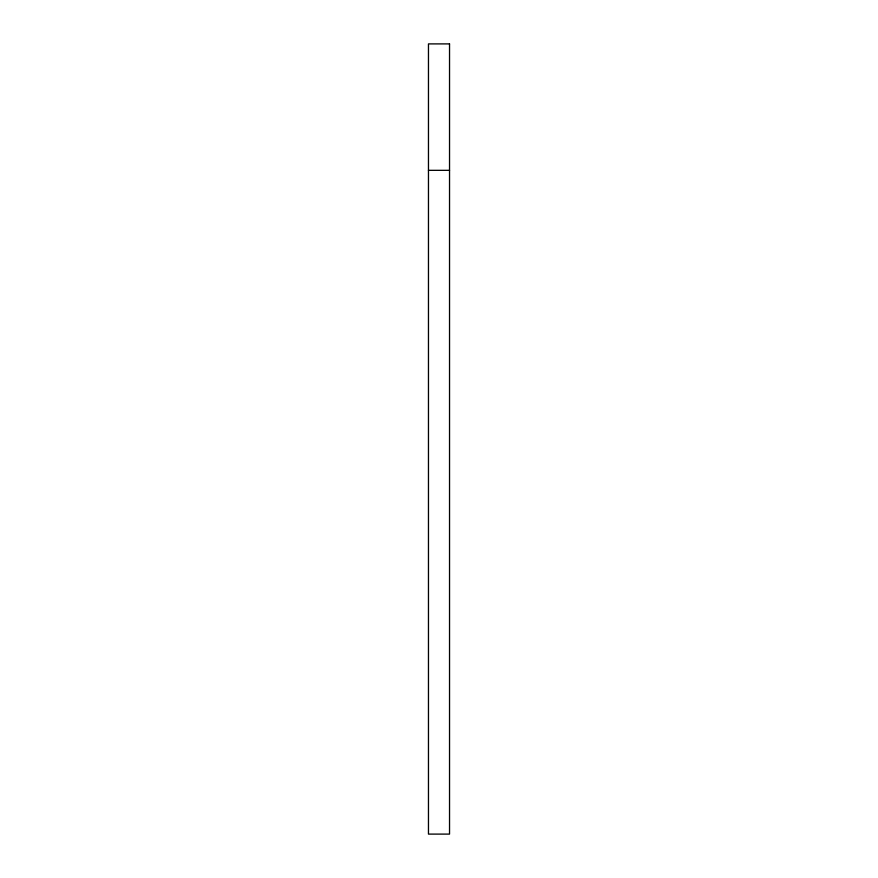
<?xml version="1.0" encoding="UTF-8"?>
<svg xmlns="http://www.w3.org/2000/svg" width="878" height="878" viewBox="0 0 878 878"><rect width="100%" height="100%" fill="white"/><g stroke="black" fill="none" stroke-linecap="round" stroke-linejoin="round"><path stroke-width="1.32" d="M428.464 170.332L449.536 170.332M449.536 43.9L428.464 43.9L428.464 834.1L449.536 834.1L449.536 43.9"/></g></svg>
